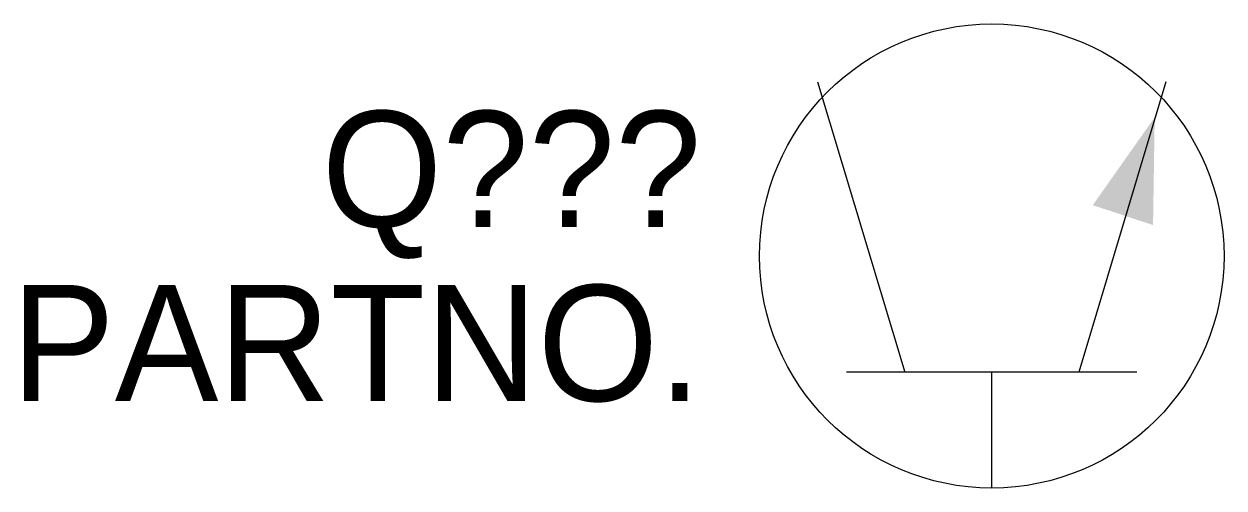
# Model space of a CAD drawing. Extents: x 14.13 to 16.2, y 5.9 to 6.7.
import ezdxf
from ezdxf.enums import TextEntityAlignment as Align

# ---------------------------------------------------------------- set-up
doc = ezdxf.new("R2010")
doc.units = 0
doc.layers.add('1', color=7, linetype='CONTINUOUS')

# ---------------------------------------------------------------- blocks, each defined once
blk = doc.blocks.new('NPN')
at = {"layer": '1', "color": 0}
for p, q in [((0, 0), (0, -0.2)), ((-0.3, -0.7), (-0.15, -0.2)), ((-0.25, -0.2), (0.25, -0.2)), ((0.3, -0.7), (0.15, -0.2))]:
    blk.add_line(p, q, dxfattribs=at)
blk.add_circle((0, -0.4), 0.4, dxfattribs=at)
blk.add_solid([(-0.2778, -0.4533), (-0.2806, -0.6389), (-0.1739, -0.4876), (-0.2806, -0.6389)], dxfattribs=at)

msp = doc.modelspace()

# ---------------------------------------------------------------- block references
at = {"layer": '1', "color": 0, "rotation": 180}
msp.add_blockref('NPN', (15.8, 5.9), dxfattribs=at)

# ---------------------------------------------------------------- texts
at = {"layer": '1', "color": 0}
for tag, text, p in [('Q???', 'Q???', (15.3, 6.35)), ('PARTNO.', '0000000', (15.3, 6.05))]:
    msp.add_attdef(tag, text=text, height=0.2, dxfattribs=at).set_placement(p, align=Align.RIGHT)

doc.saveas('drawing.dxf')
